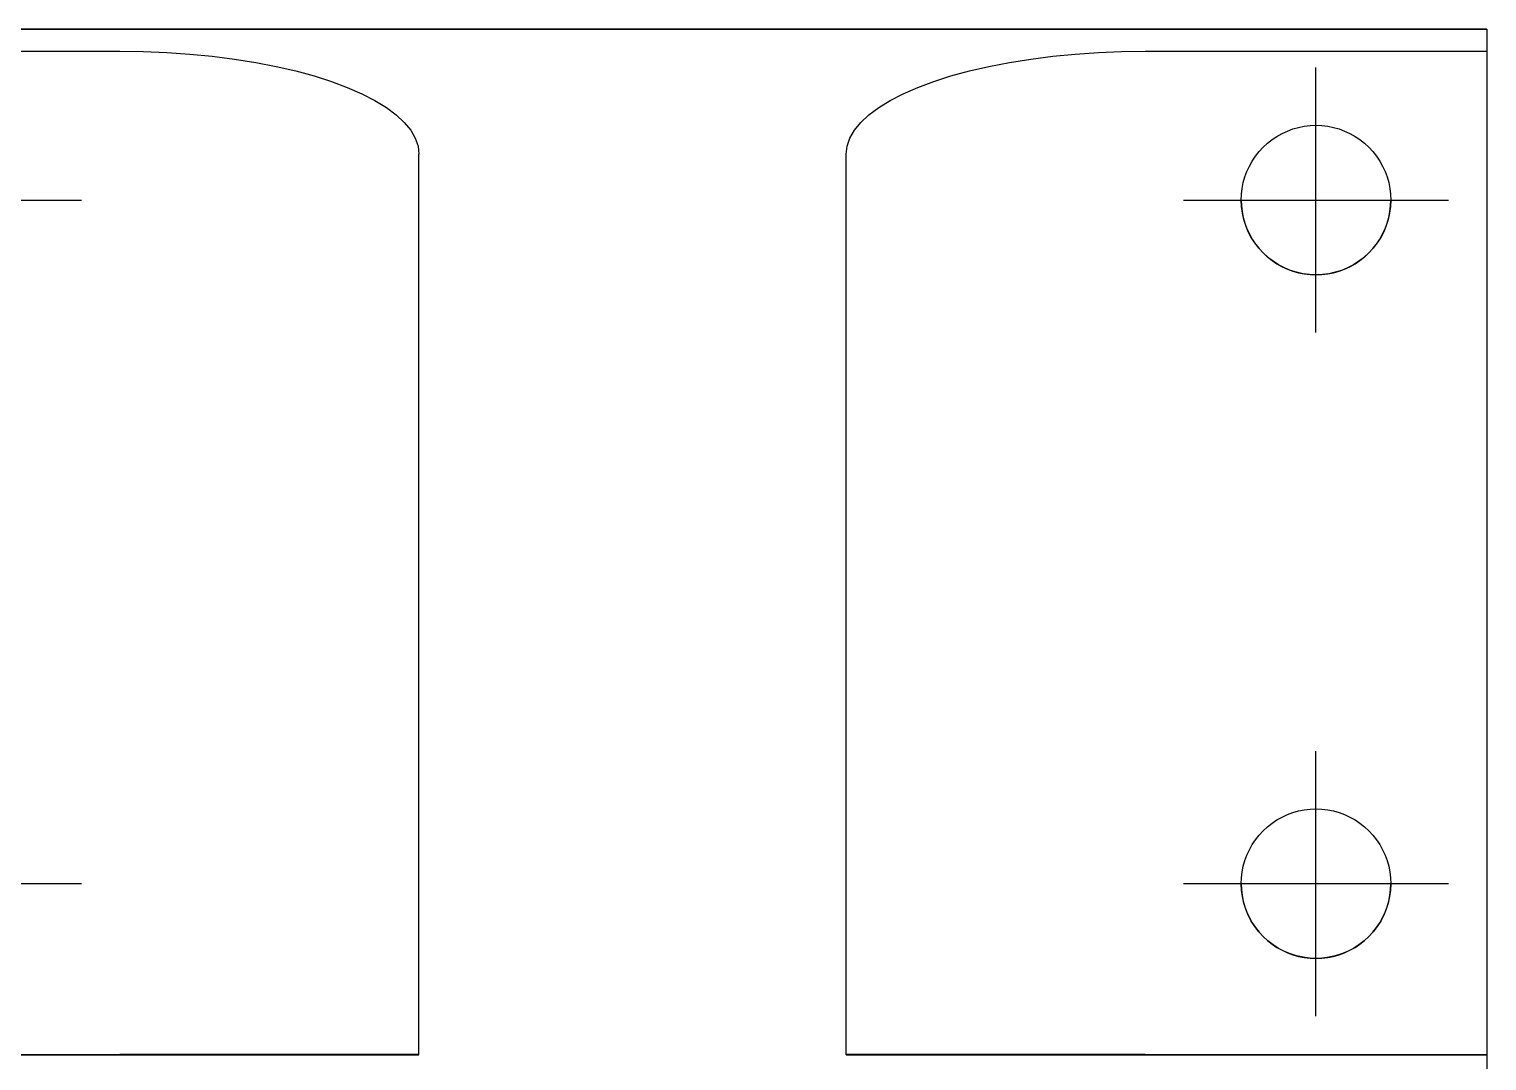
# Model space of a CAD drawing. Extents: x 0 to 701, y -8 to 617.
# Drawn here: x 299.77 to 333.89, y 310.73 to 334.87 of the extents above; entities that cross this region are included whole.
import ezdxf

# ---------------------------------------------------------------- set-up
doc = ezdxf.new("R2010")
doc.units = 0
doc.header["$LTSCALE"] = 0.5
doc.linetypes.add('CENTER', pattern=[50.8, 31.75, -6.35, 6.35, -6.35])
doc.layers.add('MSM_CENTER', color=1, linetype='CENTER')
doc.layers.add('MSM_CONTINUOUS', color=7, linetype='CONTINUOUS')

msp = doc.modelspace()

# ---------------------------------------------------------------- linework, layer by layer
at = {"layer": 'MSM_CENTER'}
for p, q in [((329.893841, 327.774204), (329.893841, 333.974204)), ((294.793841, 330.874204), (300.993841, 330.874204)), ((326.793841, 330.874204), (332.993841, 330.874204)), ((329.893841, 311.77352), (329.893841, 317.97352)), ((300.993841, 314.87352), (294.793841, 314.87352)), ((332.993841, 314.87352), (326.793841, 314.87352))]:
    msp.add_line(p, q, dxfattribs=at)
at = {"layer": 'MSM_CONTINUOUS'}
for p, q in [((293.893841, 334.873725), (333.893841, 334.873725)), ((332.893841, 334.874204), (294.893841, 334.874204)), ((333.893841, 334.874067), (332.893841, 334.874204)), ((333.893841, 334.874067), (333.893841, 286.364014)), ((293.893841, 334.357029), (301.893841, 334.357029)), ((301.893841, 334.357029), (302.443055, 334.349595)), ((302.443055, 334.349595), (302.988883, 334.327342)), ((302.988883, 334.327342), (303.527959, 334.290405)), ((303.527959, 334.290405), (304.05696, 334.239013)), ((304.05696, 334.239013), (304.572626, 334.173483)), ((304.572626, 334.173483), (305.071775, 334.094218)), ((305.071775, 334.094218), (305.551331, 334.001707)), ((322.236352, 334.001707), (322.715908, 334.094218)), ((322.715908, 334.094218), (323.215057, 334.173483)), ((323.215057, 334.173483), (323.730723, 334.239013)), ((323.730723, 334.239013), (324.259724, 334.290405)), ((324.259724, 334.290405), (324.7988, 334.327342)), ((324.7988, 334.327342), (325.344628, 334.349595)), ((325.344628, 334.349595), (325.893841, 334.357028)), ((325.893841, 334.357028), (333.893841, 334.357028)), ((305.551331, 334.001707), (306.008338, 333.896521)), ((306.008338, 333.896521), (306.439978, 333.779307)), ((306.439978, 333.779307), (306.843589, 333.650789)), ((320.944094, 333.650789), (321.347705, 333.779307)), ((321.347705, 333.779307), (321.779345, 333.89652)), ((321.779345, 333.89652), (322.236352, 334.001707)), ((306.843589, 333.650789), (307.216683, 333.51176)), ((307.216683, 333.51176), (307.55696, 333.363075)), ((320.230723, 333.363075), (320.571, 333.51176)), ((320.571, 333.51176), (320.944094, 333.650789)), ((307.55696, 333.363075), (307.862323, 333.205653)), ((307.862323, 333.205653), (308.130887, 333.040463)), ((319.656796, 333.040463), (319.92536, 333.205653)), ((319.92536, 333.205653), (320.230723, 333.363075)), ((308.130887, 333.040463), (308.360998, 332.868523)), ((308.360998, 332.868523), (308.551237, 332.690895)), ((319.236446, 332.690895), (319.426685, 332.868523)), ((319.426685, 332.868523), (319.656796, 333.040463)), ((308.551237, 332.690895), (308.700431, 332.508673)), ((308.700431, 332.508673), (308.80766, 332.32298)), ((318.980023, 332.32298), (319.087252, 332.508673)), ((319.087252, 332.508673), (319.236446, 332.690895)), ((328.979469, 332.36564), (329.099358, 332.432781)), ((329.099358, 332.432781), (329.224145, 332.490309)), ((329.224145, 332.490309), (329.353062, 332.537869)), ((329.353062, 332.537869), (329.485312, 332.575167)), ((329.485312, 332.575167), (329.620081, 332.601974)), ((329.620081, 332.601974), (329.756538, 332.618125)), ((329.756538, 332.618125), (329.893841, 332.62352)), ((329.893841, 332.62352), (330.031145, 332.618125)), ((330.031145, 332.618125), (330.167602, 332.601974)), ((330.167602, 332.601974), (330.302371, 332.575167)), ((330.302371, 332.575167), (330.434621, 332.537869)), ((330.434621, 332.537869), (330.563537, 332.490309)), ((330.563537, 332.490309), (330.688325, 332.432781)), ((330.688325, 332.432781), (330.808214, 332.36564)), ((308.80766, 332.32298), (308.872263, 332.134962)), ((308.872263, 332.134962), (308.893841, 331.945778)), ((318.893841, 331.945778), (318.91542, 332.134962)), ((318.91542, 332.134962), (318.980023, 332.32298)), ((328.563131, 332.010054), (328.656405, 332.110957)), ((328.656405, 332.110957), (328.757307, 332.20423)), ((328.757307, 332.20423), (328.865217, 332.289299)), ((328.865217, 332.289299), (328.979469, 332.36564)), ((330.808214, 332.36564), (330.922466, 332.289299)), ((330.922466, 332.289299), (331.030376, 332.20423)), ((331.030376, 332.20423), (331.131278, 332.110957)), ((331.131278, 332.110957), (331.224552, 332.010054)), ((308.893841, 310.864192), (308.893841, 331.945778)), ((318.893841, 310.864192), (318.893841, 331.945778)), ((328.33458, 331.668003), (328.401721, 331.787892)), ((328.401721, 331.787892), (328.478062, 331.902144)), ((328.478062, 331.902144), (328.563131, 332.010054)), ((331.224552, 332.010054), (331.309621, 331.902144)), ((331.309621, 331.902144), (331.385962, 331.787892)), ((331.385962, 331.787892), (331.453103, 331.668003)), ((328.192194, 331.282049), (328.229493, 331.414299)), ((328.229493, 331.414299), (328.277052, 331.543216)), ((328.277052, 331.543216), (328.33458, 331.668003)), ((331.453103, 331.668003), (331.510631, 331.543216)), ((331.510631, 331.543216), (331.55819, 331.414299)), ((331.55819, 331.414299), (331.595489, 331.282049)), ((328.149236, 331.010823), (328.165387, 331.14728)), ((328.165387, 331.14728), (328.192194, 331.282049)), ((331.595489, 331.282049), (331.622296, 331.14728)), ((331.622296, 331.14728), (331.638447, 331.010823)), ((328.143841, 330.87352), (328.149236, 331.010823)), ((328.143841, 330.874204), (328.149236, 330.7369)), ((328.150501, 330.720997), (328.143841, 330.87352)), ((328.149236, 330.7369), (328.165387, 330.600443)), ((328.170428, 330.569635), (328.150501, 330.720997)), ((331.637182, 330.720997), (331.617255, 330.569635)), ((331.622296, 330.600443), (331.638447, 330.7369)), ((331.643841, 330.87352), (331.637182, 330.720997)), ((331.638447, 331.010823), (331.643841, 330.87352)), ((331.638447, 330.7369), (331.643841, 330.874204)), ((328.165387, 330.600443), (328.192194, 330.465674)), ((328.203471, 330.420586), (328.170428, 330.569635)), ((328.192194, 330.465674), (328.229493, 330.333424)), ((328.249379, 330.274984), (328.203471, 330.420586)), ((328.229493, 330.333424), (328.277052, 330.204508)), ((331.510631, 330.204508), (331.55819, 330.333424)), ((331.584212, 330.420586), (331.538304, 330.274984)), ((331.55819, 330.333424), (331.595489, 330.465674)), ((331.617255, 330.569635), (331.584212, 330.420586)), ((331.595489, 330.465674), (331.622296, 330.600443)), ((328.307803, 330.133938), (328.249379, 330.274984)), ((328.277052, 330.204508), (328.33458, 330.07972)), ((328.378297, 329.99852), (328.307803, 330.133938)), ((328.33458, 330.07972), (328.401721, 329.959831)), ((328.460325, 329.869761), (328.378297, 329.99852)), ((331.409386, 329.99852), (331.327358, 329.869761)), ((331.385962, 329.959831), (331.453103, 330.07972)), ((331.47988, 330.133938), (331.409386, 329.99852)), ((331.453103, 330.07972), (331.510631, 330.204508)), ((331.538304, 330.274984), (331.47988, 330.133938)), ((328.401721, 329.959831), (328.478062, 329.845579)), ((328.553264, 329.748641), (328.460325, 329.869761)), ((328.478062, 329.845579), (328.563131, 329.73767)), ((328.656405, 329.636083), (328.553264, 329.748641)), ((328.563131, 329.73767), (328.656405, 329.636767)), ((331.234419, 329.748641), (331.131278, 329.636083)), ((331.131278, 329.636767), (331.224552, 329.73767)), ((331.224552, 329.73767), (331.309621, 329.845579)), ((331.327358, 329.869761), (331.234419, 329.748641)), ((331.309621, 329.845579), (331.385962, 329.959831)), ((328.656405, 329.636767), (328.757307, 329.543493)), ((328.768963, 329.532942), (328.656405, 329.636083)), ((328.757307, 329.543493), (328.865217, 329.458424)), ((328.890083, 329.440004), (328.768963, 329.532942)), ((328.865217, 329.458424), (328.979469, 329.382083)), ((329.018841, 329.357975), (328.890083, 329.440004)), ((328.979469, 329.382083), (329.099358, 329.314942)), ((329.154259, 329.287481), (329.018841, 329.357975)), ((329.099358, 329.314942), (329.224145, 329.257414)), ((330.563537, 329.257414), (330.688325, 329.314942)), ((330.768841, 329.357975), (330.633423, 329.287481)), ((330.688325, 329.314942), (330.808214, 329.382083)), ((330.8976, 329.440004), (330.768841, 329.357975)), ((330.808214, 329.382083), (330.922466, 329.458424)), ((331.01872, 329.532942), (330.8976, 329.440004)), ((330.922466, 329.458424), (331.030376, 329.543493)), ((331.131278, 329.636083), (331.01872, 329.532942)), ((331.030376, 329.543493), (331.131278, 329.636767)), ((329.295306, 329.229058), (329.154259, 329.287481)), ((329.224145, 329.257414), (329.353062, 329.209855)), ((329.440908, 329.18315), (329.295306, 329.229058)), ((329.353062, 329.209855), (329.485312, 329.172556)), ((329.589957, 329.150106), (329.440908, 329.18315)), ((329.485312, 329.172556), (329.620081, 329.145749)), ((329.741319, 329.130179), (329.589957, 329.150106)), ((329.620081, 329.145749), (329.756538, 329.129598)), ((329.893841, 329.12352), (329.741319, 329.130179)), ((329.756538, 329.129598), (329.893841, 329.124204)), ((330.046364, 329.130179), (329.893841, 329.12352)), ((329.893841, 329.124204), (330.031145, 329.129598)), ((330.031145, 329.129598), (330.167602, 329.145749)), ((330.197726, 329.150106), (330.046364, 329.130179)), ((330.167602, 329.145749), (330.302371, 329.172556)), ((330.346775, 329.18315), (330.197726, 329.150106)), ((330.302371, 329.172556), (330.434621, 329.209855)), ((330.492377, 329.229058), (330.346775, 329.18315)), ((330.434621, 329.209855), (330.563537, 329.257414)), ((330.633423, 329.287481), (330.492377, 329.229058)), ((328.865217, 316.2893), (328.979469, 316.36564)), ((328.979469, 316.36564), (329.099358, 316.432781)), ((329.099358, 316.432781), (329.224145, 316.490309)), ((329.224145, 316.490309), (329.353062, 316.537869)), ((329.353062, 316.537869), (329.485312, 316.575167)), ((329.485312, 316.575167), (329.620081, 316.601974)), ((329.620081, 316.601974), (329.756538, 316.618125)), ((329.756538, 316.618125), (329.893841, 316.62352)), ((329.893841, 316.62352), (330.031145, 316.618125)), ((330.031145, 316.618125), (330.167602, 316.601974)), ((330.167602, 316.601974), (330.302371, 316.575167)), ((330.302371, 316.575167), (330.434621, 316.537869)), ((330.434621, 316.537869), (330.563537, 316.490309)), ((330.563537, 316.490309), (330.688325, 316.432781)), ((330.688325, 316.432781), (330.808214, 316.36564)), ((330.808214, 316.36564), (330.922466, 316.2893)), ((328.478062, 315.902144), (328.563131, 316.010054)), ((328.563131, 316.010054), (328.656404, 316.110957)), ((328.656404, 316.110957), (328.757307, 316.20423)), ((328.757307, 316.20423), (328.865217, 316.2893)), ((330.922466, 316.2893), (331.030375, 316.20423)), ((331.030375, 316.20423), (331.131278, 316.110957)), ((331.131278, 316.110957), (331.224552, 316.010054)), ((331.224552, 316.010054), (331.309621, 315.902144)), ((328.277052, 315.543216), (328.33458, 315.668003)), ((328.33458, 315.668003), (328.401721, 315.787892)), ((328.401721, 315.787892), (328.478062, 315.902144)), ((331.309621, 315.902144), (331.385962, 315.787892)), ((331.385962, 315.787892), (331.453103, 315.668003)), ((331.453103, 315.668003), (331.510631, 315.543216)), ((328.192194, 315.282049), (328.229492, 315.4143)), ((328.229492, 315.4143), (328.277052, 315.543216)), ((331.510631, 315.543216), (331.55819, 315.4143)), ((331.55819, 315.4143), (331.595489, 315.282049)), ((328.143841, 314.87352), (328.149236, 315.010823)), ((328.149236, 315.010823), (328.165387, 315.14728)), ((328.165387, 315.14728), (328.192194, 315.282049)), ((331.595489, 315.282049), (331.622296, 315.14728)), ((331.622296, 315.14728), (331.638447, 315.010823)), ((331.638447, 315.010823), (331.643841, 314.87352)), ((328.143841, 314.874204), (328.149236, 314.7369)), ((328.150501, 314.720997), (328.143841, 314.87352)), ((328.149236, 314.7369), (328.165387, 314.600443)), ((328.170428, 314.569636), (328.150501, 314.720997)), ((331.637182, 314.720997), (331.617255, 314.569636)), ((331.622296, 314.600443), (331.638447, 314.7369)), ((331.643841, 314.87352), (331.637182, 314.720997)), ((331.638447, 314.7369), (331.643841, 314.874204)), ((328.165387, 314.600443), (328.192194, 314.465674)), ((328.203471, 314.420587), (328.170428, 314.569636)), ((328.192194, 314.465674), (328.229492, 314.333424)), ((328.249379, 314.274985), (328.203471, 314.420587)), ((328.229492, 314.333424), (328.277052, 314.204508)), ((331.510631, 314.204508), (331.55819, 314.333424)), ((331.584212, 314.420587), (331.538303, 314.274985)), ((331.55819, 314.333424), (331.595489, 314.465674)), ((331.617255, 314.569636), (331.584212, 314.420587)), ((331.595489, 314.465674), (331.622296, 314.600443)), ((328.307803, 314.133938), (328.249379, 314.274985)), ((328.277052, 314.204508), (328.33458, 314.07972)), ((328.378297, 313.99852), (328.307803, 314.133938)), ((328.33458, 314.07972), (328.401721, 313.959831)), ((328.460325, 313.869761), (328.378297, 313.99852)), ((328.401721, 313.959831), (328.478062, 313.84558)), ((331.309621, 313.84558), (331.385962, 313.959831)), ((331.409386, 313.99852), (331.327357, 313.869761)), ((331.385962, 313.959831), (331.453103, 314.07972)), ((331.47988, 314.133938), (331.409386, 313.99852)), ((331.453103, 314.07972), (331.510631, 314.204508)), ((331.538303, 314.274985), (331.47988, 314.133938)), ((328.553264, 313.748642), (328.460325, 313.869761)), ((328.478062, 313.84558), (328.563131, 313.73767)), ((328.656404, 313.636083), (328.553264, 313.748642)), ((328.563131, 313.73767), (328.656404, 313.636767)), ((328.656404, 313.636767), (328.757307, 313.543493)), ((328.768963, 313.532942), (328.656404, 313.636083)), ((331.131278, 313.636083), (331.01872, 313.532942)), ((331.030375, 313.543493), (331.131278, 313.636767)), ((331.234419, 313.748642), (331.131278, 313.636083)), ((331.131278, 313.636767), (331.224552, 313.73767)), ((331.224552, 313.73767), (331.309621, 313.84558)), ((331.327357, 313.869761), (331.234419, 313.748642)), ((328.757307, 313.543493), (328.865217, 313.458424)), ((328.890083, 313.440004), (328.768963, 313.532942)), ((328.865217, 313.458424), (328.979469, 313.382084)), ((329.018841, 313.357975), (328.890083, 313.440004)), ((328.979469, 313.382084), (329.099358, 313.314942)), ((329.154259, 313.287481), (329.018841, 313.357975)), ((329.099358, 313.314942), (329.224145, 313.257415)), ((329.295306, 313.229058), (329.154259, 313.287481)), ((330.633423, 313.287481), (330.492377, 313.229058)), ((330.563537, 313.257415), (330.688325, 313.314942)), ((330.768841, 313.357975), (330.633423, 313.287481)), ((330.688325, 313.314942), (330.808214, 313.382083)), ((330.8976, 313.440004), (330.768841, 313.357975)), ((330.808214, 313.382083), (330.922466, 313.458424)), ((331.01872, 313.532942), (330.8976, 313.440004)), ((330.922466, 313.458424), (331.030375, 313.543493)), ((329.224145, 313.257415), (329.353062, 313.209855)), ((329.440908, 313.18315), (329.295306, 313.229058)), ((329.353062, 313.209855), (329.485312, 313.172556)), ((329.589957, 313.150106), (329.440908, 313.18315)), ((329.485312, 313.172556), (329.620081, 313.145749)), ((329.741319, 313.130179), (329.589957, 313.150106)), ((329.620081, 313.145749), (329.756538, 313.129598)), ((329.893841, 313.12352), (329.741319, 313.130179)), ((329.756538, 313.129598), (329.893841, 313.124204)), ((330.046364, 313.130179), (329.893841, 313.12352)), ((329.893841, 313.124204), (330.031145, 313.129598)), ((330.031145, 313.129598), (330.167602, 313.145749)), ((330.197726, 313.150106), (330.046364, 313.130179)), ((330.167602, 313.145749), (330.302371, 313.172556)), ((330.346775, 313.18315), (330.197726, 313.150106)), ((330.302371, 313.172556), (330.434621, 313.209855)), ((330.492377, 313.229058), (330.346775, 313.18315)), ((330.434621, 313.209855), (330.563537, 313.257415)), ((293.893841, 310.87352), (301.893841, 310.87352)), ((293.893841, 310.864192), (308.893841, 310.864192)), ((302.443055, 310.873517), (301.893841, 310.87352)), ((302.988883, 310.873508), (302.443055, 310.873517)), ((303.527959, 310.873494), (302.988883, 310.873508)), ((304.05696, 310.873473), (303.527959, 310.873494)), ((304.572625, 310.873447), (304.05696, 310.873473)), ((305.071775, 310.873416), (304.572625, 310.873447)), ((305.551331, 310.873379), (305.071775, 310.873416)), ((306.008338, 310.873337), (305.551331, 310.873379)), ((306.439978, 310.873291), (306.008338, 310.873337)), ((306.843589, 310.87324), (306.439978, 310.873291)), ((307.216683, 310.873184), (306.843589, 310.87324)), ((307.55696, 310.873125), (307.216683, 310.873184)), ((307.862322, 310.873063), (307.55696, 310.873125)), ((308.130887, 310.872997), (307.862322, 310.873063)), ((308.360998, 310.872929), (308.130887, 310.872997)), ((308.551237, 310.872859), (308.360998, 310.872929)), ((308.700431, 310.872786), (308.551237, 310.872859)), ((308.80766, 310.872712), (308.700431, 310.872786)), ((308.872263, 310.872638), (308.80766, 310.872712)), ((308.893841, 310.872563), (308.872263, 310.872638)), ((318.91542, 310.872638), (318.893841, 310.872563)), ((318.893841, 310.864192), (333.893841, 310.864191)), ((318.980023, 310.872712), (318.91542, 310.872638)), ((319.087252, 310.872786), (318.980023, 310.872712)), ((319.236446, 310.872858), (319.087252, 310.872786)), ((319.426685, 310.872929), (319.236446, 310.872858)), ((319.656796, 310.872997), (319.426685, 310.872929)), ((319.92536, 310.873063), (319.656796, 310.872997)), ((320.230722, 310.873125), (319.92536, 310.873063)), ((320.571, 310.873184), (320.230722, 310.873125)), ((320.944094, 310.87324), (320.571, 310.873184)), ((321.347705, 310.873291), (320.944094, 310.87324)), ((321.779345, 310.873337), (321.347705, 310.873291)), ((322.236351, 310.873379), (321.779345, 310.873337)), ((322.715908, 310.873416), (322.236351, 310.873379)), ((323.215057, 310.873447), (322.715908, 310.873416)), ((323.730722, 310.873473), (323.215057, 310.873447)), ((324.259724, 310.873494), (323.730722, 310.873473)), ((324.7988, 310.873508), (324.259724, 310.873494)), ((325.344628, 310.873517), (324.7988, 310.873508)), ((325.893841, 310.87352), (325.344628, 310.873517)), ((325.893841, 310.87352), (333.893841, 310.87352)), ((328.143841, 310.866681), (328.150501, 310.866702)), ((328.149236, 310.866662), (328.143841, 310.866681)), ((328.165387, 310.866644), (328.149236, 310.866662)), ((328.150501, 310.866702), (328.170428, 310.866723)), ((328.192194, 310.866625), (328.165387, 310.866644)), ((328.170428, 310.866723), (328.203471, 310.866743)), ((328.229492, 310.866607), (328.192194, 310.866625)), ((328.203471, 310.866743), (328.249379, 310.866763)), ((328.277052, 310.866589), (328.229492, 310.866607)), ((328.249379, 310.866763), (328.307803, 310.866782)), ((328.33458, 310.866572), (328.277052, 310.866589)), ((328.307803, 310.866782), (328.378297, 310.866801)), ((328.401721, 310.866556), (328.33458, 310.866572)), ((328.378297, 310.866801), (328.460325, 310.866818)), ((328.478062, 310.86654), (328.401721, 310.866556)), ((328.460325, 310.866818), (328.553264, 310.866835)), ((328.563131, 310.866526), (328.478062, 310.86654)), ((328.553264, 310.866835), (328.656404, 310.86685)), ((328.656404, 310.866512), (328.563131, 310.866526)), ((328.647695, 310.868883), (328.643841, 310.868869)), ((328.643841, 310.868869), (328.648598, 310.868855)), ((328.648598, 310.864507), (328.643841, 310.864493)), ((328.643841, 310.864493), (328.647695, 310.864479)), ((328.659231, 310.868896), (328.647695, 310.868883)), ((328.647695, 310.864479), (328.659231, 310.864466)), ((328.648598, 310.868855), (328.662832, 310.86884)), ((328.662832, 310.864522), (328.648598, 310.864507)), ((328.656404, 310.86685), (328.768963, 310.866864)), ((328.757307, 310.866499), (328.656404, 310.866512)), ((328.678379, 310.868909), (328.659231, 310.868896)), ((328.659231, 310.864466), (328.678379, 310.864453)), ((328.662832, 310.86884), (328.686434, 310.868825)), ((328.686434, 310.864537), (328.662832, 310.864522)), ((328.705021, 310.868922), (328.678379, 310.868909)), ((328.678379, 310.864453), (328.705021, 310.86444)), ((328.686434, 310.868825), (328.719226, 310.868811)), ((328.719226, 310.864551), (328.686434, 310.864537)), ((328.738992, 310.868935), (328.705021, 310.868922)), ((328.705021, 310.86444), (328.738992, 310.864427)), ((328.719226, 310.868811), (328.760957, 310.868797)), ((328.760957, 310.864565), (328.719226, 310.864551)), ((328.780083, 310.868947), (328.738992, 310.868935)), ((328.738992, 310.864427), (328.780083, 310.864415)), ((328.865217, 310.866487), (328.757307, 310.866499)), ((328.760957, 310.868797), (328.81131, 310.868784)), ((328.81131, 310.864578), (328.760957, 310.864565)), ((328.768963, 310.866864), (328.890083, 310.866877)), ((328.828041, 310.868959), (328.780083, 310.868947)), ((328.780083, 310.864415), (328.828041, 310.864403)), ((328.81131, 310.868784), (328.869901, 310.868771)), ((328.869901, 310.864591), (328.81131, 310.864578)), ((328.88257, 310.86897), (328.828041, 310.868959)), ((328.828041, 310.864403), (328.88257, 310.864392)), ((328.979469, 310.866477), (328.865217, 310.866487)), ((328.869901, 310.868771), (328.936286, 310.86876)), ((328.936286, 310.864602), (328.869901, 310.864591)), ((328.943334, 310.86898), (328.88257, 310.86897)), ((328.88257, 310.864392), (328.943334, 310.864381)), ((328.890083, 310.866877), (329.018841, 310.866888)), ((328.936286, 310.86876), (329.009958, 310.868749)), ((329.009958, 310.864613), (328.936286, 310.864602)), ((329.009958, 310.86899), (328.943334, 310.86898)), ((328.943334, 310.864381), (329.009958, 310.864372)), ((329.099358, 310.866468), (328.979469, 310.866477)), ((329.082031, 310.868999), (329.009958, 310.86899)), ((329.009958, 310.868749), (329.090357, 310.868738)), ((329.090357, 310.864623), (329.009958, 310.864613)), ((329.009958, 310.864372), (329.082031, 310.864362)), ((329.018841, 310.866888), (329.154259, 310.866898)), ((329.15911, 310.869008), (329.082031, 310.868999)), ((329.082031, 310.864362), (329.15911, 310.864354)), ((329.090357, 310.868738), (329.176871, 310.868729)), ((329.176871, 310.864633), (329.090357, 310.864623)), ((329.224145, 310.86646), (329.099358, 310.866468)), ((329.154259, 310.866898), (329.295306, 310.866906)), ((329.240718, 310.869015), (329.15911, 310.869008)), ((329.15911, 310.864354), (329.240718, 310.864347)), ((329.176871, 310.868729), (329.268841, 310.868721)), ((329.268841, 310.864641), (329.176871, 310.864633)), ((329.353062, 310.866453), (329.224145, 310.86646)), ((329.326353, 310.869022), (329.240718, 310.869015)), ((329.240718, 310.864347), (329.326353, 310.86434)), ((329.268841, 310.868721), (329.365568, 310.868714)), ((329.365568, 310.864647), (329.268841, 310.864641)), ((329.295306, 310.866906), (329.440908, 310.866912)), ((329.415487, 310.869027), (329.326353, 310.869022)), ((329.326353, 310.86434), (329.415487, 310.864335)), ((329.485312, 310.866448), (329.353062, 310.866453)), ((329.365568, 310.868714), (329.466316, 310.868709)), ((329.466316, 310.864653), (329.365568, 310.864647)), ((329.50757, 310.869032), (329.415487, 310.869027)), ((329.415487, 310.864335), (329.50757, 310.86433)), ((329.440908, 310.866912), (329.589957, 310.866917)), ((329.466316, 310.868709), (329.570317, 310.868704)), ((329.570317, 310.864658), (329.466316, 310.864653)), ((329.620081, 310.866445), (329.485312, 310.866448)), ((329.602035, 310.869036), (329.50757, 310.869032)), ((329.50757, 310.86433), (329.602035, 310.864326)), ((329.570317, 310.868704), (329.676781, 310.868701)), ((329.676781, 310.864661), (329.570317, 310.864658)), ((329.589957, 310.866917), (329.741319, 310.866919)), ((329.698298, 310.869038), (329.602035, 310.869036)), ((329.602035, 310.864326), (329.698298, 310.864324)), ((329.756538, 310.866442), (329.620081, 310.866445)), ((329.676781, 310.868701), (329.784897, 310.868699)), ((329.784897, 310.864663), (329.676781, 310.864661)), ((329.795767, 310.86904), (329.698298, 310.869038)), ((329.698298, 310.864324), (329.795767, 310.864322)), ((329.741319, 310.866919), (329.893841, 310.86692)), ((330.031145, 310.866442), (329.756538, 310.866442)), ((329.784897, 310.868699), (329.893841, 310.868698)), ((330.002786, 310.864663), (329.784897, 310.864663)), ((329.991915, 310.86904), (329.795767, 310.86904)), ((329.795767, 310.864322), (329.991915, 310.864322)), ((329.893841, 310.868698), (330.002786, 310.868699)), ((329.893841, 310.86692), (330.046364, 310.866919)), ((330.089384, 310.869038), (329.991915, 310.86904)), ((329.991915, 310.864322), (330.089384, 310.864324)), ((330.002786, 310.868699), (330.110902, 310.868701)), ((330.110902, 310.864661), (330.002786, 310.864663)), ((330.167602, 310.866445), (330.031145, 310.866442)), ((330.046364, 310.866919), (330.197726, 310.866917)), ((330.185648, 310.869036), (330.089384, 310.869038)), ((330.089384, 310.864324), (330.185648, 310.864326)), ((330.110902, 310.868701), (330.217365, 310.868704)), ((330.217365, 310.864658), (330.110902, 310.864661)), ((330.302371, 310.866448), (330.167602, 310.866445)), ((330.280113, 310.869032), (330.185648, 310.869036)), ((330.185648, 310.864326), (330.280113, 310.86433)), ((330.197726, 310.866917), (330.346775, 310.866912)), ((330.217365, 310.868704), (330.321366, 310.868709)), ((330.321366, 310.864653), (330.217365, 310.864658)), ((330.372196, 310.869027), (330.280113, 310.869032)), ((330.280113, 310.86433), (330.372196, 310.864335)), ((330.434621, 310.866453), (330.302371, 310.866448)), ((330.321366, 310.868709), (330.422114, 310.868714)), ((330.422114, 310.864647), (330.321366, 310.864653)), ((330.346775, 310.866912), (330.492377, 310.866906)), ((330.461329, 310.869022), (330.372196, 310.869027)), ((330.372196, 310.864335), (330.461329, 310.86434)), ((330.422114, 310.868714), (330.518841, 310.868721)), ((330.518841, 310.864641), (330.422114, 310.864647)), ((330.563537, 310.86646), (330.434621, 310.866453)), ((330.546965, 310.869015), (330.461329, 310.869022)), ((330.461329, 310.86434), (330.546965, 310.864347)), ((330.492377, 310.866906), (330.633423, 310.866898)), ((330.518841, 310.868721), (330.610812, 310.868729)), ((330.610812, 310.864633), (330.518841, 310.864641)), ((330.628573, 310.869008), (330.546965, 310.869015)), ((330.546965, 310.864347), (330.628573, 310.864354)), ((330.688325, 310.866468), (330.563537, 310.86646)), ((330.610812, 310.868729), (330.697326, 310.868738)), ((330.697326, 310.864623), (330.610812, 310.864633)), ((330.705651, 310.868999), (330.628573, 310.869008)), ((330.628573, 310.864354), (330.705651, 310.864362)), ((330.633423, 310.866898), (330.768841, 310.866888)), ((330.808214, 310.866477), (330.688325, 310.866468)), ((330.697326, 310.868738), (330.777725, 310.868749)), ((330.777725, 310.864613), (330.697326, 310.864623)), ((330.777725, 310.86899), (330.705651, 310.868999)), ((330.705651, 310.864362), (330.777725, 310.864372)), ((330.768841, 310.866888), (330.8976, 310.866877)), ((330.844349, 310.86898), (330.777725, 310.86899)), ((330.777725, 310.868749), (330.851397, 310.86876)), ((330.851397, 310.864602), (330.777725, 310.864613)), ((330.777725, 310.864372), (330.844349, 310.864381)), ((330.922465, 310.866487), (330.808214, 310.866477)), ((330.905113, 310.86897), (330.844349, 310.86898)), ((330.844349, 310.864381), (330.905113, 310.864392)), ((330.851397, 310.86876), (330.917781, 310.868771)), ((330.917781, 310.864591), (330.851397, 310.864602)), ((330.8976, 310.866877), (331.01872, 310.866864)), ((330.959642, 310.868959), (330.905113, 310.86897)), ((330.905113, 310.864392), (330.959642, 310.864403)), ((330.917781, 310.868771), (330.976373, 310.868784)), ((330.976373, 310.864578), (330.917781, 310.864591)), ((331.030375, 310.866499), (330.922465, 310.866487)), ((331.007599, 310.868947), (330.959642, 310.868959)), ((330.959642, 310.864403), (331.007599, 310.864415)), ((330.976373, 310.868784), (331.026726, 310.868797)), ((331.026726, 310.864565), (330.976373, 310.864578)), ((331.048691, 310.868935), (331.007599, 310.868947)), ((331.007599, 310.864415), (331.048691, 310.864427)), ((331.01872, 310.866864), (331.131278, 310.86685)), ((331.026726, 310.868797), (331.068457, 310.868811)), ((331.068457, 310.864551), (331.026726, 310.864565)), ((331.131278, 310.866512), (331.030375, 310.866499)), ((331.082662, 310.868922), (331.048691, 310.868935)), ((331.048691, 310.864427), (331.082662, 310.86444)), ((331.068457, 310.868811), (331.101249, 310.868825)), ((331.101249, 310.864537), (331.068457, 310.864551)), ((331.109304, 310.868909), (331.082662, 310.868922)), ((331.082662, 310.86444), (331.109304, 310.864453)), ((331.101249, 310.868825), (331.124851, 310.86884)), ((331.124851, 310.864522), (331.101249, 310.864537)), ((331.128452, 310.868896), (331.109304, 310.868909)), ((331.109304, 310.864453), (331.128452, 310.864466)), ((331.124851, 310.86884), (331.139085, 310.868855)), ((331.139085, 310.864507), (331.124851, 310.864522)), ((331.139988, 310.868883), (331.128452, 310.868896)), ((331.128452, 310.864466), (331.139988, 310.864479)), ((331.131278, 310.86685), (331.234419, 310.866835)), ((331.224552, 310.866525), (331.131278, 310.866512)), ((331.139085, 310.868855), (331.143841, 310.868869)), ((331.143841, 310.864492), (331.139085, 310.864507)), ((331.143841, 310.868869), (331.139988, 310.868883)), ((331.139988, 310.864479), (331.143841, 310.864492)), ((331.309621, 310.86654), (331.224552, 310.866525)), ((331.234419, 310.866835), (331.327357, 310.866818)), ((331.385962, 310.866556), (331.309621, 310.86654)), ((331.327357, 310.866818), (331.409386, 310.866801)), ((331.453103, 310.866572), (331.385962, 310.866556)), ((331.409386, 310.866801), (331.47988, 310.866782)), ((331.51063, 310.866589), (331.453103, 310.866572)), ((331.47988, 310.866782), (331.538303, 310.866763)), ((331.55819, 310.866607), (331.51063, 310.866589)), ((331.538303, 310.866763), (331.584211, 310.866743)), ((331.595489, 310.866625), (331.55819, 310.866607)), ((331.584211, 310.866743), (331.617255, 310.866723)), ((331.622296, 310.866643), (331.595489, 310.866625)), ((331.617255, 310.866723), (331.637182, 310.866702)), ((331.638447, 310.866662), (331.622296, 310.866643)), ((331.637182, 310.866702), (331.643841, 310.866681)), ((331.643841, 310.866681), (331.638447, 310.866662))]:
    msp.add_line(p, q, dxfattribs=at)

doc.saveas('drawing.dxf')
